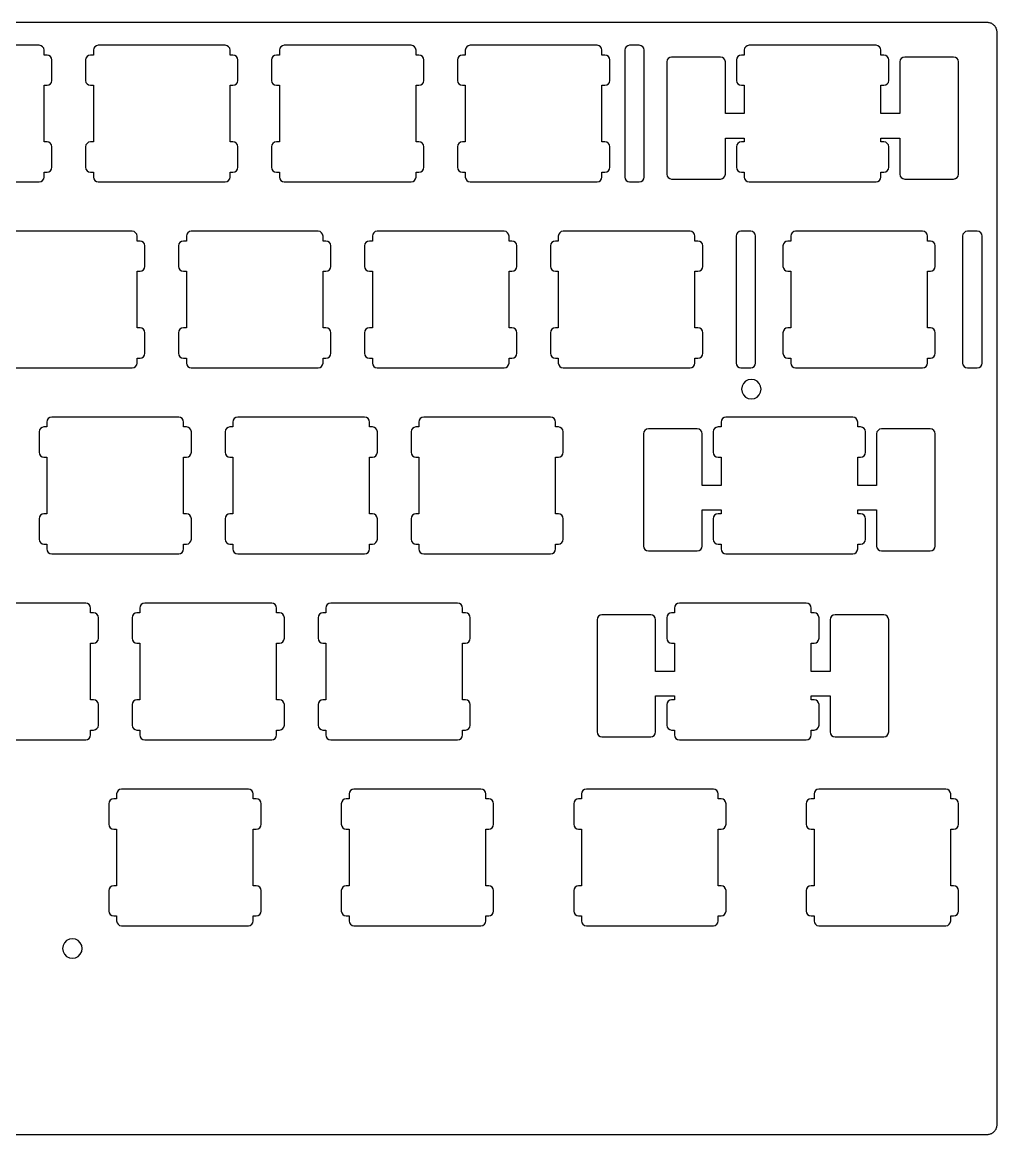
# Model space of a CAD drawing. Header units: millimetres. Extents: x 0 to 285, y 0 to 114.
# Drawn here: x 185.6 to 285.5, y 0.2 to 114.2 of the extents above; entities that cross this region are included whole.
import ezdxf

# ---------------------------------------------------------------- set-up
doc = ezdxf.new("R2010")
doc.units = ezdxf.units.MM
doc.header["$MEASUREMENT"] = 0
doc.layers.add('d23189249664b5d08b63f02b79c425b6c7f033af_switch v1_0', color=7, linetype='Continuous')
doc.layers.add('d23189249664b5d08b63f02b79c425b6c7f033af_switch v1_kbplate', color=7, linetype='Continuous')

msp = doc.modelspace()

# ---------------------------------------------------------------- linework, layer by layer
at = {"layer": 'd23189249664b5d08b63f02b79c425b6c7f033af_switch v1_0'}
for p, q in [((1.09554, 114.205), (284.471, 114.205)), ((284.471, 114.205), (284.55, 114.202)), ((284.55, 114.202), (284.627, 114.192)), ((284.627, 114.192), (284.704, 114.177)), ((284.704, 114.177), (284.78, 114.157)), ((284.78, 114.157), (284.853, 114.129)), ((284.853, 114.129), (284.924, 114.096)), ((284.924, 114.096), (284.993, 114.058)), ((284.993, 114.058), (285.058, 114.015)), ((285.058, 114.015), (285.119, 113.965)), ((285.119, 113.965), (285.178, 113.913)), ((285.178, 113.913), (285.232, 113.855)), ((285.232, 113.855), (285.28, 113.793)), ((285.28, 113.793), (285.324, 113.728)), ((285.324, 113.728), (285.363, 113.658)), ((285.363, 113.658), (285.393, 113.587)), ((285.393, 113.587), (285.422, 113.514)), ((285.422, 113.514), (285.444, 113.439)), ((285.444, 113.439), (285.458, 113.362)), ((285.458, 113.362), (285.467, 113.283)), ((285.467, 113.283), (285.47, 113.205)), ((285.47, 113.205), (285.47, 1.22783)), ((260.022, 77.567), (259.745, 77.4266)), ((260.333, 77.6153), (260.022, 77.567)), ((260.642, 77.567), (260.333, 77.6153)), ((260.92, 77.4266), (260.642, 77.567)), ((259.381, 76.9264), (259.333, 76.6163)), ((259.333, 76.6163), (259.381, 76.3076)), ((259.523, 77.2047), (259.381, 76.9264)), ((259.745, 77.4266), (259.523, 77.2047)), ((261.142, 77.2047), (260.92, 77.4266)), ((261.284, 76.9264), (261.142, 77.2047)), ((261.334, 76.6163), (261.284, 76.9264)), ((261.284, 76.3076), (261.334, 76.6163)), ((259.381, 76.3076), (259.523, 76.0293)), ((259.523, 76.0293), (259.745, 75.8074)), ((259.745, 75.8074), (260.022, 75.6638)), ((260.022, 75.6638), (260.333, 75.6158)), ((260.333, 75.6158), (260.642, 75.6638)), ((260.642, 75.6638), (260.92, 75.8074)), ((260.92, 75.8074), (261.142, 76.0293)), ((261.142, 76.0293), (261.284, 76.3076)), ((189.83, 19.626), (189.782, 19.316)), ((189.972, 19.9044), (189.83, 19.626)), ((190.194, 20.1249), (189.972, 19.9044)), ((190.472, 20.2682), (190.194, 20.1249)), ((190.783, 20.315), (190.472, 20.2682)), ((191.093, 20.2682), (190.783, 20.315)), ((191.371, 20.1249), (191.093, 20.2682)), ((191.593, 19.9044), (191.371, 20.1249)), ((191.735, 19.626), (191.593, 19.9044)), ((191.783, 19.316), (191.735, 19.626)), ((189.782, 19.316), (189.83, 19.0059)), ((189.83, 19.0059), (189.972, 18.7289)), ((189.972, 18.7289), (190.194, 18.507)), ((190.194, 18.507), (190.472, 18.3651)), ((190.472, 18.3651), (190.783, 18.3155)), ((190.783, 18.3155), (191.093, 18.3651)), ((191.093, 18.3651), (191.371, 18.507)), ((191.371, 18.507), (191.593, 18.7289)), ((191.593, 18.7289), (191.735, 19.0059)), ((191.735, 19.0059), (191.783, 19.316)), ((285.467, 1.14928), (285.458, 1.07211)), ((285.47, 1.22783), (285.467, 1.14928)), ((284.471, 0.22875), (1.09554, 0.22875)), ((284.55, 0.23289), (284.471, 0.22875)), ((284.627, 0.24116), (284.55, 0.23289)), ((284.704, 0.25632), (284.627, 0.24116)), ((284.78, 0.27699), (284.704, 0.25632)), ((284.853, 0.30593), (284.78, 0.27699)), ((284.924, 0.33624), (284.853, 0.30593)), ((284.993, 0.37483), (284.924, 0.33624)), ((285.058, 0.41892), (284.993, 0.37483)), ((285.119, 0.46716), (285.058, 0.41892)), ((285.178, 0.5209), (285.119, 0.46716)), ((285.232, 0.58015), (285.178, 0.5209)), ((285.28, 0.64079), (285.232, 0.58015)), ((285.324, 0.70556), (285.28, 0.64079)), ((285.363, 0.77446), (285.324, 0.70556)), ((285.393, 0.84612), (285.363, 0.77446)), ((285.422, 0.91915), (285.393, 0.84612)), ((285.444, 0.99494), (285.422, 0.91915)), ((285.458, 1.07211), (285.444, 0.99494))]:
    msp.add_line(p, q, dxfattribs=at)
at = {"layer": 'd23189249664b5d08b63f02b79c425b6c7f033af_switch v1_kbplate'}
for p, q in [((187.3822, 111.843), (174.3822, 111.843)), ((206.4322, 111.843), (193.4322, 111.843)), ((225.4822, 111.843), (212.4822, 111.843)), ((244.5322, 111.843), (231.5322, 111.843)), ((248.8572, 111.843), (247.8572, 111.843)), ((273.1072, 111.843), (260.1072, 111.843)), ((187.8822, 110.843), (187.8822, 111.343)), ((188.1822, 110.843), (187.8822, 110.843)), ((192.9322, 110.843), (192.6322, 110.843)), ((192.9322, 111.343), (192.9322, 110.843)), ((206.9322, 110.843), (206.9322, 111.343)), ((207.2322, 110.843), (206.9322, 110.843)), ((211.9822, 110.843), (211.6822, 110.843)), ((211.9822, 111.343), (211.9822, 110.843)), ((225.9822, 110.843), (225.9822, 111.343)), ((226.2822, 110.843), (225.9822, 110.843)), ((231.0322, 110.843), (230.7322, 110.843)), ((231.0322, 111.343), (231.0322, 110.843)), ((245.0322, 110.843), (245.0322, 111.343)), ((245.3322, 110.843), (245.0322, 110.843)), ((247.3572, 111.343), (247.3572, 98.343)), ((249.3572, 98.343), (249.3572, 111.343)), ((257.1692, 110.643), (252.1692, 110.643)), ((259.6072, 110.843), (259.3072, 110.843)), ((259.6072, 111.343), (259.6072, 110.843)), ((273.6072, 110.843), (273.6072, 111.343)), ((273.9072, 110.843), (273.6072, 110.843)), ((281.0452, 110.643), (276.0452, 110.643)), ((188.6822, 108.243), (188.6822, 110.343)), ((192.1322, 110.343), (192.1322, 108.243)), ((207.7322, 108.243), (207.7322, 110.343)), ((211.1822, 110.343), (211.1822, 108.243)), ((226.7822, 108.243), (226.7822, 110.343)), ((230.2322, 110.343), (230.2322, 108.243)), ((245.8322, 108.243), (245.8322, 110.343)), ((251.6692, 110.143), (251.6692, 98.643)), ((257.6692, 104.843), (257.6692, 110.143)), ((258.8072, 110.343), (258.8072, 108.243)), ((274.4072, 108.243), (274.4072, 110.343)), ((275.5452, 110.143), (275.5452, 104.843)), ((281.5452, 98.643), (281.5452, 110.143)), ((187.8822, 107.743), (188.1822, 107.743)), ((187.8822, 101.943), (187.8822, 107.743)), ((192.6322, 107.743), (192.9322, 107.743)), ((192.9322, 107.743), (192.9322, 101.943)), ((206.9322, 107.743), (207.2322, 107.743)), ((206.9322, 101.943), (206.9322, 107.743)), ((211.6822, 107.743), (211.9822, 107.743)), ((211.9822, 107.743), (211.9822, 101.943)), ((225.9822, 101.943), (225.9822, 107.743)), ((225.9822, 107.743), (226.2822, 107.743)), ((230.7322, 107.743), (231.0322, 107.743)), ((231.0322, 107.743), (231.0322, 101.943)), ((245.0322, 107.743), (245.3322, 107.743)), ((245.0322, 101.943), (245.0322, 107.743)), ((259.3072, 107.743), (259.6072, 107.743)), ((259.6072, 107.743), (259.6072, 104.843)), ((273.6072, 107.743), (273.9072, 107.743)), ((273.6072, 104.843), (273.6072, 107.743)), ((259.6072, 104.843), (257.6692, 104.843)), ((275.5452, 104.843), (273.6072, 104.843)), ((188.1822, 101.943), (187.8822, 101.943)), ((188.6822, 99.343), (188.6822, 101.443)), ((192.1322, 101.443), (192.1322, 99.343)), ((192.9322, 101.943), (192.6322, 101.943)), ((207.2322, 101.943), (206.9322, 101.943)), ((207.7322, 99.343), (207.7322, 101.443)), ((211.1822, 101.443), (211.1822, 99.343)), ((211.9822, 101.943), (211.6822, 101.943)), ((226.2822, 101.943), (225.9822, 101.943)), ((226.7822, 99.343), (226.7822, 101.443)), ((230.2322, 101.443), (230.2322, 99.343)), ((231.0322, 101.943), (230.7322, 101.943)), ((245.3322, 101.943), (245.0322, 101.943)), ((245.8322, 99.343), (245.8322, 101.443)), ((257.6692, 98.643), (257.6692, 102.343)), ((257.6692, 102.343), (259.6072, 102.343)), ((258.8072, 101.443), (258.8072, 99.343)), ((259.6072, 101.943), (259.3072, 101.943)), ((259.6072, 102.343), (259.6072, 101.943)), ((273.6072, 101.943), (273.6072, 102.343)), ((273.6072, 102.343), (275.5452, 102.343)), ((273.9072, 101.943), (273.6072, 101.943)), ((274.4072, 99.343), (274.4072, 101.443)), ((275.5452, 102.343), (275.5452, 98.643)), ((187.8822, 98.343), (187.8822, 98.843)), ((187.8822, 98.843), (188.1822, 98.843)), ((192.6322, 98.843), (192.9322, 98.843)), ((192.9322, 98.843), (192.9322, 98.343)), ((206.9322, 98.343), (206.9322, 98.843)), ((206.9322, 98.843), (207.2322, 98.843)), ((211.6822, 98.843), (211.9822, 98.843)), ((211.9822, 98.843), (211.9822, 98.343)), ((225.9822, 98.343), (225.9822, 98.843)), ((225.9822, 98.843), (226.2822, 98.843)), ((230.7322, 98.843), (231.0322, 98.843)), ((231.0322, 98.843), (231.0322, 98.343)), ((245.0322, 98.343), (245.0322, 98.843)), ((245.0322, 98.843), (245.3322, 98.843)), ((252.1692, 98.143), (257.1692, 98.143)), ((259.3072, 98.843), (259.6072, 98.843)), ((259.6072, 98.843), (259.6072, 98.343)), ((273.6072, 98.343), (273.6072, 98.843)), ((273.6072, 98.843), (273.9072, 98.843)), ((276.0452, 98.143), (281.0452, 98.143)), ((174.3822, 97.843), (187.3822, 97.843)), ((193.4322, 97.843), (206.4322, 97.843)), ((212.4822, 97.843), (225.4822, 97.843)), ((231.5322, 97.843), (244.5322, 97.843)), ((247.8572, 97.843), (248.8572, 97.843)), ((260.1072, 97.843), (273.1072, 97.843)), ((196.9072, 92.793), (183.9072, 92.793)), ((215.9572, 92.793), (202.9572, 92.793)), ((235.0072, 92.793), (222.0072, 92.793)), ((254.0572, 92.793), (241.0572, 92.793)), ((260.2697, 92.793), (259.2697, 92.793)), ((277.8697, 92.793), (264.8697, 92.793)), ((283.4697, 92.793), (282.4697, 92.793)), ((197.4072, 91.793), (197.4072, 92.293)), ((197.7072, 91.793), (197.4072, 91.793)), ((198.2072, 89.193), (198.2072, 91.293)), ((201.6572, 91.293), (201.6572, 89.193)), ((202.4572, 91.793), (202.1572, 91.793)), ((202.4572, 92.293), (202.4572, 91.793)), ((216.4572, 91.793), (216.4572, 92.293)), ((216.7572, 91.793), (216.4572, 91.793)), ((217.2572, 89.193), (217.2572, 91.293)), ((220.7072, 91.293), (220.7072, 89.193)), ((221.5072, 91.793), (221.2072, 91.793)), ((221.5072, 92.293), (221.5072, 91.793)), ((235.5072, 91.793), (235.5072, 92.293)), ((235.8072, 91.793), (235.5072, 91.793)), ((236.3072, 89.193), (236.3072, 91.293)), ((239.7572, 91.293), (239.7572, 89.193)), ((240.5572, 91.793), (240.2572, 91.793)), ((240.5572, 92.293), (240.5572, 91.793)), ((254.5572, 91.793), (254.5572, 92.293)), ((254.8572, 91.793), (254.5572, 91.793)), ((255.3572, 89.193), (255.3572, 91.293)), ((258.7697, 92.293), (258.7697, 79.293)), ((260.7697, 79.293), (260.7697, 92.293)), ((263.5697, 91.293), (263.5697, 89.193)), ((264.3697, 91.793), (264.0697, 91.793)), ((264.3697, 92.293), (264.3697, 91.793)), ((278.3697, 91.793), (278.3697, 92.293)), ((278.6697, 91.793), (278.3697, 91.793)), ((279.1697, 89.193), (279.1697, 91.293)), ((281.9697, 92.293), (281.9697, 79.293)), ((283.9697, 79.293), (283.9697, 92.293)), ((197.4072, 82.893), (197.4072, 88.693)), ((197.4072, 88.693), (197.7072, 88.693)), ((202.1572, 88.693), (202.4572, 88.693)), ((202.4572, 88.693), (202.4572, 82.893)), ((216.4572, 82.893), (216.4572, 88.693)), ((216.4572, 88.693), (216.7572, 88.693)), ((221.2072, 88.693), (221.5072, 88.693)), ((221.5072, 88.693), (221.5072, 82.893)), ((235.5072, 88.693), (235.8072, 88.693)), ((235.5072, 82.893), (235.5072, 88.693)), ((240.2572, 88.693), (240.5572, 88.693)), ((240.5572, 88.693), (240.5572, 82.893)), ((254.5572, 82.893), (254.5572, 88.693)), ((254.5572, 88.693), (254.8572, 88.693)), ((264.0697, 88.693), (264.3697, 88.693)), ((264.3697, 88.693), (264.3697, 82.893)), ((278.3697, 88.693), (278.6697, 88.693)), ((278.3697, 82.893), (278.3697, 88.693)), ((197.7072, 82.893), (197.4072, 82.893)), ((198.2072, 80.293), (198.2072, 82.393)), ((201.6572, 82.393), (201.6572, 80.293)), ((202.4572, 82.893), (202.1572, 82.893)), ((216.7572, 82.893), (216.4572, 82.893)), ((217.2572, 80.293), (217.2572, 82.393)), ((220.7072, 82.393), (220.7072, 80.293)), ((221.5072, 82.893), (221.2072, 82.893)), ((235.8072, 82.893), (235.5072, 82.893)), ((236.3072, 80.293), (236.3072, 82.393)), ((239.7572, 82.393), (239.7572, 80.293)), ((240.5572, 82.893), (240.2572, 82.893)), ((254.8572, 82.893), (254.5572, 82.893)), ((255.3572, 80.293), (255.3572, 82.393)), ((263.5697, 82.393), (263.5697, 80.293)), ((264.3697, 82.893), (264.0697, 82.893)), ((278.6697, 82.893), (278.3697, 82.893)), ((279.1697, 80.293), (279.1697, 82.393)), ((197.4072, 79.293), (197.4072, 79.793)), ((197.4072, 79.793), (197.7072, 79.793)), ((202.1572, 79.793), (202.4572, 79.793)), ((202.4572, 79.793), (202.4572, 79.293)), ((216.4572, 79.293), (216.4572, 79.793)), ((216.4572, 79.793), (216.7572, 79.793)), ((221.2072, 79.793), (221.5072, 79.793)), ((221.5072, 79.793), (221.5072, 79.293)), ((235.5072, 79.293), (235.5072, 79.793)), ((235.5072, 79.793), (235.8072, 79.793)), ((240.2572, 79.793), (240.5572, 79.793)), ((240.5572, 79.793), (240.5572, 79.293)), ((254.5572, 79.793), (254.8572, 79.793)), ((254.5572, 79.293), (254.5572, 79.793)), ((264.0697, 79.793), (264.3697, 79.793)), ((264.3697, 79.793), (264.3697, 79.293)), ((278.3697, 79.793), (278.6697, 79.793)), ((278.3697, 79.293), (278.3697, 79.793)), ((183.9072, 78.793), (196.9072, 78.793)), ((202.9572, 78.793), (215.9572, 78.793)), ((222.0072, 78.793), (235.0072, 78.793)), ((241.0572, 78.793), (254.0572, 78.793)), ((259.2697, 78.793), (260.2697, 78.793)), ((264.8697, 78.793), (277.8697, 78.793)), ((282.4697, 78.793), (283.4697, 78.793)), ((188.1697, 73.243), (188.1697, 72.743)), ((201.6697, 73.743), (188.6697, 73.743)), ((202.1697, 72.743), (202.1697, 73.243)), ((207.2197, 73.243), (207.2197, 72.743)), ((220.7197, 73.743), (207.7197, 73.743)), ((221.2197, 72.743), (221.2197, 73.243)), ((226.2697, 73.243), (226.2697, 72.743)), ((239.7697, 73.743), (226.7697, 73.743)), ((240.2697, 72.743), (240.2697, 73.243)), ((257.22595, 73.243), (257.22595, 72.743)), ((270.72595, 73.743), (257.72595, 73.743)), ((271.22595, 72.743), (271.22595, 73.243)), ((187.3697, 72.243), (187.3697, 70.143)), ((188.1697, 72.743), (187.8697, 72.743)), ((202.4697, 72.743), (202.1697, 72.743)), ((202.9697, 70.143), (202.9697, 72.243)), ((206.4197, 72.243), (206.4197, 70.143)), ((207.2197, 72.743), (206.9197, 72.743)), ((221.5197, 72.743), (221.2197, 72.743)), ((222.0197, 70.143), (222.0197, 72.243)), ((225.4697, 72.243), (225.4697, 70.143)), ((226.2697, 72.743), (225.9697, 72.743)), ((240.5697, 72.743), (240.2697, 72.743)), ((241.0697, 70.143), (241.0697, 72.243)), ((249.28795, 72.043), (249.28795, 60.543)), ((254.78795, 72.543), (249.78795, 72.543)), ((255.28795, 66.743), (255.28795, 72.043)), ((256.42595, 72.243), (256.42595, 70.143)), ((257.22595, 72.743), (256.92595, 72.743)), ((271.52595, 72.743), (271.22595, 72.743)), ((272.02595, 70.143), (272.02595, 72.243)), ((273.16395, 72.043), (273.16395, 66.743)), ((278.66395, 72.543), (273.66395, 72.543)), ((279.16395, 60.543), (279.16395, 72.043)), ((187.8697, 69.643), (188.1697, 69.643)), ((188.1697, 69.643), (188.1697, 63.843)), ((202.1697, 69.643), (202.4697, 69.643)), ((202.1697, 63.843), (202.1697, 69.643)), ((206.9197, 69.643), (207.2197, 69.643)), ((207.2197, 69.643), (207.2197, 63.843)), ((221.2197, 69.643), (221.5197, 69.643)), ((221.2197, 63.843), (221.2197, 69.643)), ((225.9697, 69.643), (226.2697, 69.643)), ((226.2697, 69.643), (226.2697, 63.843)), ((240.2697, 63.843), (240.2697, 69.643)), ((240.2697, 69.643), (240.5697, 69.643)), ((256.92595, 69.643), (257.22595, 69.643)), ((257.22595, 69.643), (257.22595, 66.743)), ((271.22595, 66.743), (271.22595, 69.643)), ((271.22595, 69.643), (271.52595, 69.643)), ((257.22595, 66.743), (255.28795, 66.743)), ((273.16395, 66.743), (271.22595, 66.743)), ((188.1697, 63.843), (187.8697, 63.843)), ((202.4697, 63.843), (202.1697, 63.843)), ((207.2197, 63.843), (206.9197, 63.843)), ((221.5197, 63.843), (221.2197, 63.843)), ((226.2697, 63.843), (225.9697, 63.843)), ((240.5697, 63.843), (240.2697, 63.843)), ((255.28795, 60.543), (255.28795, 64.243)), ((255.28795, 64.243), (257.22595, 64.243)), ((257.22595, 63.843), (256.92595, 63.843)), ((257.22595, 64.243), (257.22595, 63.843)), ((271.22595, 63.843), (271.22595, 64.243)), ((271.22595, 64.243), (273.16395, 64.243)), ((271.52595, 63.843), (271.22595, 63.843)), ((273.16395, 64.243), (273.16395, 60.543)), ((187.3697, 63.343), (187.3697, 61.243)), ((202.9697, 61.243), (202.9697, 63.343)), ((206.4197, 63.343), (206.4197, 61.243)), ((222.0197, 61.243), (222.0197, 63.343)), ((225.4697, 63.343), (225.4697, 61.243)), ((241.0697, 61.243), (241.0697, 63.343)), ((256.42595, 63.343), (256.42595, 61.243)), ((272.02595, 61.243), (272.02595, 63.343)), ((187.8697, 60.743), (188.1697, 60.743)), ((188.1697, 60.743), (188.1697, 60.243)), ((202.1697, 60.243), (202.1697, 60.743)), ((202.1697, 60.743), (202.4697, 60.743)), ((206.9197, 60.743), (207.2197, 60.743)), ((207.2197, 60.743), (207.2197, 60.243)), ((221.2197, 60.243), (221.2197, 60.743)), ((221.2197, 60.743), (221.5197, 60.743)), ((225.9697, 60.743), (226.2697, 60.743)), ((226.2697, 60.743), (226.2697, 60.243)), ((240.2697, 60.743), (240.5697, 60.743)), ((240.2697, 60.243), (240.2697, 60.743)), ((256.92595, 60.743), (257.22595, 60.743)), ((257.22595, 60.743), (257.22595, 60.243)), ((271.22595, 60.243), (271.22595, 60.743)), ((271.22595, 60.743), (271.52595, 60.743)), ((188.6697, 59.743), (201.6697, 59.743)), ((207.7197, 59.743), (220.7197, 59.743)), ((226.7697, 59.743), (239.7697, 59.743)), ((249.78795, 60.043), (254.78795, 60.043)), ((257.72595, 59.743), (270.72595, 59.743)), ((273.66395, 60.043), (278.66395, 60.043)), ((192.1447, 54.693), (179.1447, 54.693)), ((192.6447, 53.693), (192.6447, 54.193)), ((192.9447, 53.693), (192.6447, 53.693)), ((197.6947, 53.693), (197.3947, 53.693)), ((197.6947, 54.193), (197.6947, 53.693)), ((211.1947, 54.693), (198.1947, 54.693)), ((211.6947, 53.693), (211.6947, 54.193)), ((211.9947, 53.693), (211.6947, 53.693)), ((216.7447, 53.693), (216.4447, 53.693)), ((216.7447, 54.193), (216.7447, 53.693)), ((230.2447, 54.693), (217.2447, 54.693)), ((230.7447, 53.693), (230.7447, 54.193)), ((231.0447, 53.693), (230.7447, 53.693)), ((252.46345, 53.693), (252.16345, 53.693)), ((252.46345, 54.193), (252.46345, 53.693)), ((265.96345, 54.693), (252.96345, 54.693)), ((266.46345, 53.693), (266.46345, 54.193)), ((266.76345, 53.693), (266.46345, 53.693)), ((193.4447, 51.093), (193.4447, 53.193)), ((196.8947, 53.193), (196.8947, 51.093)), ((212.4947, 51.093), (212.4947, 53.193)), ((215.9447, 53.193), (215.9447, 51.093)), ((231.5447, 51.093), (231.5447, 53.193)), ((244.52545, 52.993), (244.52545, 41.493)), ((250.02545, 53.493), (245.02545, 53.493)), ((250.52545, 47.693), (250.52545, 52.993)), ((251.66345, 53.193), (251.66345, 51.093)), ((267.26345, 51.093), (267.26345, 53.193)), ((268.40145, 52.993), (268.40145, 47.693)), ((273.90145, 53.493), (268.90145, 53.493)), ((274.40145, 41.493), (274.40145, 52.993)), ((192.6447, 44.793), (192.6447, 50.593)), ((192.6447, 50.593), (192.9447, 50.593)), ((197.3947, 50.593), (197.6947, 50.593)), ((197.6947, 50.593), (197.6947, 44.793)), ((211.6947, 44.793), (211.6947, 50.593)), ((211.6947, 50.593), (211.9947, 50.593)), ((216.4447, 50.593), (216.7447, 50.593)), ((216.7447, 50.593), (216.7447, 44.793)), ((230.7447, 44.793), (230.7447, 50.593)), ((230.7447, 50.593), (231.0447, 50.593)), ((252.16345, 50.593), (252.46345, 50.593)), ((252.46345, 50.593), (252.46345, 47.693)), ((266.46345, 47.693), (266.46345, 50.593)), ((266.46345, 50.593), (266.76345, 50.593)), ((252.46345, 47.693), (250.52545, 47.693)), ((268.40145, 47.693), (266.46345, 47.693)), ((192.9447, 44.793), (192.6447, 44.793)), ((197.6947, 44.793), (197.3947, 44.793)), ((211.9947, 44.793), (211.6947, 44.793)), ((216.7447, 44.793), (216.4447, 44.793)), ((231.0447, 44.793), (230.7447, 44.793)), ((250.52545, 41.493), (250.52545, 45.193)), ((250.52545, 45.193), (252.46345, 45.193)), ((252.46345, 44.793), (252.16345, 44.793)), ((252.46345, 45.193), (252.46345, 44.793)), ((266.46345, 44.793), (266.46345, 45.193)), ((266.46345, 45.193), (268.40145, 45.193)), ((266.76345, 44.793), (266.46345, 44.793)), ((268.40145, 45.193), (268.40145, 41.493)), ((193.4447, 42.193), (193.4447, 44.293)), ((196.8947, 44.293), (196.8947, 42.193)), ((212.4947, 42.193), (212.4947, 44.293)), ((215.9447, 44.293), (215.9447, 42.193)), ((231.5447, 42.193), (231.5447, 44.293)), ((251.66345, 44.293), (251.66345, 42.193)), ((267.26345, 42.193), (267.26345, 44.293)), ((192.6447, 41.193), (192.6447, 41.693)), ((192.6447, 41.693), (192.9447, 41.693)), ((197.3947, 41.693), (197.6947, 41.693)), ((197.6947, 41.693), (197.6947, 41.193)), ((211.6947, 41.193), (211.6947, 41.693)), ((211.6947, 41.693), (211.9947, 41.693)), ((216.4447, 41.693), (216.7447, 41.693)), ((216.7447, 41.693), (216.7447, 41.193)), ((230.7447, 41.693), (231.0447, 41.693)), ((230.7447, 41.193), (230.7447, 41.693)), ((252.16345, 41.693), (252.46345, 41.693)), ((252.46345, 41.693), (252.46345, 41.193)), ((266.46345, 41.193), (266.46345, 41.693)), ((266.46345, 41.693), (266.76345, 41.693)), ((179.1447, 40.693), (192.1447, 40.693)), ((198.1947, 40.693), (211.1947, 40.693)), ((217.2447, 40.693), (230.2447, 40.693)), ((245.02545, 40.993), (250.02545, 40.993)), ((252.96345, 40.693), (265.96345, 40.693)), ((268.90145, 40.993), (273.90145, 40.993)), ((208.81345, 35.643), (195.81345, 35.643)), ((232.62595, 35.643), (219.62595, 35.643)), ((256.43845, 35.643), (243.43845, 35.643)), ((280.25095, 35.643), (267.25095, 35.643)), ((195.31345, 34.643), (195.01345, 34.643)), ((195.31345, 35.143), (195.31345, 34.643)), ((209.31345, 34.643), (209.31345, 35.143)), ((209.61345, 34.643), (209.31345, 34.643)), ((219.12595, 34.643), (218.82595, 34.643)), ((219.12595, 35.143), (219.12595, 34.643)), ((233.12595, 34.643), (233.12595, 35.143)), ((233.42595, 34.643), (233.12595, 34.643)), ((242.93845, 34.643), (242.63845, 34.643)), ((242.93845, 35.143), (242.93845, 34.643)), ((256.93845, 34.643), (256.93845, 35.143)), ((257.23845, 34.643), (256.93845, 34.643)), ((266.75095, 34.643), (266.45095, 34.643)), ((266.75095, 35.143), (266.75095, 34.643)), ((280.75095, 34.643), (280.75095, 35.143)), ((281.05095, 34.643), (280.75095, 34.643)), ((194.51345, 34.143), (194.51345, 32.043)), ((210.11345, 32.043), (210.11345, 34.143)), ((218.32595, 34.143), (218.32595, 32.043)), ((233.92595, 32.043), (233.92595, 34.143)), ((242.13845, 34.143), (242.13845, 32.043)), ((257.73845, 32.043), (257.73845, 34.143)), ((265.95095, 34.143), (265.95095, 32.043)), ((281.55095, 32.043), (281.55095, 34.143)), ((195.01345, 31.543), (195.31345, 31.543)), ((195.31345, 31.543), (195.31345, 25.743)), ((209.31345, 25.743), (209.31345, 31.543)), ((209.31345, 31.543), (209.61345, 31.543)), ((218.82595, 31.543), (219.12595, 31.543)), ((219.12595, 31.543), (219.12595, 25.743)), ((233.12595, 25.743), (233.12595, 31.543)), ((233.12595, 31.543), (233.42595, 31.543)), ((242.63845, 31.543), (242.93845, 31.543)), ((242.93845, 31.543), (242.93845, 25.743)), ((256.93845, 25.743), (256.93845, 31.543)), ((256.93845, 31.543), (257.23845, 31.543)), ((266.45095, 31.543), (266.75095, 31.543)), ((266.75095, 31.543), (266.75095, 25.743)), ((280.75095, 25.743), (280.75095, 31.543)), ((280.75095, 31.543), (281.05095, 31.543)), ((194.51345, 25.243), (194.51345, 23.143)), ((195.31345, 25.743), (195.01345, 25.743)), ((209.61345, 25.743), (209.31345, 25.743)), ((210.11345, 23.143), (210.11345, 25.243)), ((218.32595, 25.243), (218.32595, 23.143)), ((219.12595, 25.743), (218.82595, 25.743)), ((233.42595, 25.743), (233.12595, 25.743)), ((233.92595, 23.143), (233.92595, 25.243)), ((242.13845, 25.243), (242.13845, 23.143)), ((242.93845, 25.743), (242.63845, 25.743)), ((257.23845, 25.743), (256.93845, 25.743)), ((257.73845, 23.143), (257.73845, 25.243)), ((265.95095, 25.243), (265.95095, 23.143)), ((266.75095, 25.743), (266.45095, 25.743)), ((281.05095, 25.743), (280.75095, 25.743)), ((281.55095, 23.143), (281.55095, 25.243)), ((195.01345, 22.643), (195.31345, 22.643)), ((195.31345, 22.643), (195.31345, 22.143)), ((209.31345, 22.143), (209.31345, 22.643)), ((209.31345, 22.643), (209.61345, 22.643)), ((218.82595, 22.643), (219.12595, 22.643)), ((219.12595, 22.643), (219.12595, 22.143)), ((233.12595, 22.643), (233.42595, 22.643)), ((233.12595, 22.143), (233.12595, 22.643)), ((242.63845, 22.643), (242.93845, 22.643)), ((242.93845, 22.643), (242.93845, 22.143)), ((256.93845, 22.143), (256.93845, 22.643)), ((256.93845, 22.643), (257.23845, 22.643)), ((266.45095, 22.643), (266.75095, 22.643)), ((266.75095, 22.643), (266.75095, 22.143)), ((280.75095, 22.143), (280.75095, 22.643)), ((280.75095, 22.643), (281.05095, 22.643)), ((195.81345, 21.643), (208.81345, 21.643)), ((219.62595, 21.643), (232.62595, 21.643)), ((243.43845, 21.643), (256.43845, 21.643)), ((267.25095, 21.643), (280.25095, 21.643))]:
    msp.add_line(p, q, dxfattribs=at)
for centre, start, end in [((187.3822, 111.343), 0, 90), ((193.4322, 111.343), 90, 180), ((206.4322, 111.343), 0, 90), ((212.4822, 111.343), 90, 180), ((225.4822, 111.343), 0, 90), ((231.5322, 111.343), 90, 180), ((244.5322, 111.343), 0, 90), ((247.8572, 111.343), 90, 180), ((248.8572, 111.343), 0, 90), ((260.1072, 111.343), 90, 180), ((273.1072, 111.343), 0, 90), ((188.1822, 110.343), 0, 90), ((192.6322, 110.343), 90, 180), ((207.2322, 110.343), 0, 90), ((211.6822, 110.343), 90, 180), ((226.2822, 110.343), 0, 90), ((230.7322, 110.343), 90, 180), ((245.3322, 110.343), 0, 90), ((252.1692, 110.143), 90, 180), ((257.1692, 110.143), 0, 90), ((259.3072, 110.343), 90, 180), ((273.9072, 110.343), 0, 90), ((276.0452, 110.143), 90, 180), ((281.0452, 110.143), 0, 90), ((188.1822, 108.243), 270, 0), ((192.6322, 108.243), 180, 270), ((207.2322, 108.243), 270, 0), ((211.6822, 108.243), 180, 270), ((226.2822, 108.243), 270, 0), ((230.7322, 108.243), 180, 270), ((245.3322, 108.243), 270, 0), ((259.3072, 108.243), 180, 270), ((273.9072, 108.243), 270, 0), ((188.1822, 101.443), 0, 90), ((192.6322, 101.443), 90, 180), ((207.2322, 101.443), 0, 90), ((211.6822, 101.443), 90, 180), ((226.2822, 101.443), 0, 90), ((230.7322, 101.443), 90, 180), ((245.3322, 101.443), 0, 90), ((259.3072, 101.443), 90, 180), ((273.9072, 101.443), 0, 90), ((188.1822, 99.343), 270, 0), ((192.6322, 99.343), 180, 270), ((207.2322, 99.343), 270, 0), ((211.6822, 99.343), 180, 270), ((226.2822, 99.343), 270, 0), ((230.7322, 99.343), 180, 270), ((245.3322, 99.343), 270, 0), ((259.3072, 99.343), 180, 270), ((273.9072, 99.343), 270, 0), ((187.3822, 98.343), 270, 0), ((193.4322, 98.343), 180, 270), ((206.4322, 98.343), 270, 0), ((212.4822, 98.343), 180, 270), ((225.4822, 98.343), 270, 0), ((231.5322, 98.343), 180, 270), ((244.5322, 98.343), 270, 0), ((247.8572, 98.343), 180, 270), ((248.8572, 98.343), 270, 0), ((252.1692, 98.643), 180, 270), ((257.1692, 98.643), 270, 0), ((260.1072, 98.343), 180, 270), ((273.1072, 98.343), 270, 0), ((276.0452, 98.643), 180, 270), ((281.0452, 98.643), 270, 0), ((196.9072, 92.293), 0, 90), ((202.9572, 92.293), 90, 180), ((215.9572, 92.293), 0, 90), ((222.0072, 92.293), 90, 180), ((235.0072, 92.293), 0, 90), ((241.0572, 92.293), 90, 180), ((254.0572, 92.293), 0, 90), ((259.2697, 92.293), 90, 180), ((260.2697, 92.293), 0, 90), ((264.8697, 92.293), 90, 180), ((277.8697, 92.293), 0, 90), ((282.4697, 92.293), 90, 180), ((283.4697, 92.293), 0, 90), ((197.7072, 91.293), 0, 90), ((202.1572, 91.293), 90, 180), ((216.7572, 91.293), 0, 90), ((221.2072, 91.293), 90, 180), ((235.8072, 91.293), 0, 90), ((240.2572, 91.293), 90, 180), ((254.8572, 91.293), 0, 90), ((264.0697, 91.293), 90, 180), ((278.6697, 91.293), 0, 90), ((197.7072, 89.193), 270, 0), ((202.1572, 89.193), 180, 270), ((216.7572, 89.193), 270, 0), ((221.2072, 89.193), 180, 270), ((235.8072, 89.193), 270, 0), ((240.2572, 89.193), 180, 270), ((254.8572, 89.193), 270, 0), ((264.0697, 89.193), 180, 270), ((278.6697, 89.193), 270, 0), ((197.7072, 82.393), 0, 90), ((202.1572, 82.393), 90, 180), ((216.7572, 82.393), 0, 90), ((221.2072, 82.393), 90, 180), ((235.8072, 82.393), 0, 90), ((240.2572, 82.393), 90, 180), ((254.8572, 82.393), 0, 90), ((264.0697, 82.393), 90, 180), ((278.6697, 82.393), 0, 90), ((197.7072, 80.293), 270, 0), ((202.1572, 80.293), 180, 270), ((216.7572, 80.293), 270, 0), ((221.2072, 80.293), 180, 270), ((235.8072, 80.293), 270, 0), ((240.2572, 80.293), 180, 270), ((254.8572, 80.293), 270, 0), ((264.0697, 80.293), 180, 270), ((278.6697, 80.293), 270, 0), ((196.9072, 79.293), 270, 0), ((202.9572, 79.293), 180, 270), ((215.9572, 79.293), 270, 0), ((222.0072, 79.293), 180, 270), ((235.0072, 79.293), 270, 0), ((241.0572, 79.293), 180, 270), ((254.0572, 79.293), 270, 0), ((259.2697, 79.293), 180, 270), ((260.2697, 79.293), 270, 0), ((264.8697, 79.293), 180, 270), ((277.8697, 79.293), 270, 0), ((282.4697, 79.293), 180, 270), ((283.4697, 79.293), 270, 0), ((188.6697, 73.243), 90, 180), ((201.6697, 73.243), 0, 90), ((207.7197, 73.243), 90, 180), ((220.7197, 73.243), 0, 90), ((226.7697, 73.243), 90, 180), ((239.7697, 73.243), 0, 90), ((257.72595, 73.243), 90, 180), ((270.72595, 73.243), 0, 90), ((187.8697, 72.243), 90, 180), ((202.4697, 72.243), 0, 90), ((206.9197, 72.243), 90, 180), ((221.5197, 72.243), 0, 90), ((225.9697, 72.243), 90, 180), ((240.5697, 72.243), 0, 90), ((249.78795, 72.043), 90, 180), ((254.78795, 72.043), 0, 90), ((256.92595, 72.243), 90, 180), ((271.52595, 72.243), 0, 90), ((273.66395, 72.043), 90, 180), ((278.66395, 72.043), 0, 90), ((187.8697, 70.143), 180, 270), ((202.4697, 70.143), 270, 0), ((206.9197, 70.143), 180, 270), ((221.5197, 70.143), 270, 0), ((225.9697, 70.143), 180, 270), ((240.5697, 70.143), 270, 0), ((256.92595, 70.143), 180, 270), ((271.52595, 70.143), 270, 0), ((187.8697, 63.343), 90, 180), ((202.4697, 63.343), 0, 90), ((206.9197, 63.343), 90, 180), ((221.5197, 63.343), 0, 90), ((225.9697, 63.343), 90, 180), ((240.5697, 63.343), 0, 90), ((256.92595, 63.343), 90, 180), ((271.52595, 63.343), 0, 90), ((187.8697, 61.243), 180, 270), ((202.4697, 61.243), 270, 0), ((206.9197, 61.243), 180, 270), ((221.5197, 61.243), 270, 0), ((225.9697, 61.243), 180, 270), ((240.5697, 61.243), 270, 0), ((249.78795, 60.543), 180, 270), ((254.78795, 60.543), 270, 0), ((256.92595, 61.243), 180, 270), ((271.52595, 61.243), 270, 0), ((273.66395, 60.543), 180, 270), ((278.66395, 60.543), 270, 0), ((188.6697, 60.243), 180, 270), ((201.6697, 60.243), 270, 0), ((207.7197, 60.243), 180, 270), ((220.7197, 60.243), 270, 0), ((226.7697, 60.243), 180, 270), ((239.7697, 60.243), 270, 0), ((257.72595, 60.243), 180, 270), ((270.72595, 60.243), 270, 0), ((192.1447, 54.193), 0, 90), ((192.9447, 53.193), 0, 90), ((197.3947, 53.193), 90, 180), ((198.1947, 54.193), 90, 180), ((211.1947, 54.193), 0, 90), ((211.9947, 53.193), 0, 90), ((216.4447, 53.193), 90, 180), ((217.2447, 54.193), 90, 180), ((230.2447, 54.193), 0, 90), ((231.0447, 53.193), 0, 90), ((252.16345, 53.193), 90, 180), ((252.96345, 54.193), 90, 180), ((265.96345, 54.193), 0, 90), ((266.76345, 53.193), 0, 90), ((245.02545, 52.993), 90, 180), ((250.02545, 52.993), 0, 90), ((268.90145, 52.993), 90, 180), ((273.90145, 52.993), 0, 90), ((192.9447, 51.093), 270, 0), ((197.3947, 51.093), 180, 270), ((211.9947, 51.093), 270, 0), ((216.4447, 51.093), 180, 270), ((231.0447, 51.093), 270, 0), ((252.16345, 51.093), 180, 270), ((266.76345, 51.093), 270, 0), ((192.9447, 44.293), 0, 90), ((197.3947, 44.293), 90, 180), ((211.9947, 44.293), 0, 90), ((216.4447, 44.293), 90, 180), ((231.0447, 44.293), 0, 90), ((252.16345, 44.293), 90, 180), ((266.76345, 44.293), 0, 90), ((192.9447, 42.193), 270, 0), ((197.3947, 42.193), 180, 270), ((211.9947, 42.193), 270, 0), ((216.4447, 42.193), 180, 270), ((231.0447, 42.193), 270, 0), ((252.16345, 42.193), 180, 270), ((266.76345, 42.193), 270, 0), ((192.1447, 41.193), 270, 0), ((198.1947, 41.193), 180, 270), ((211.1947, 41.193), 270, 0), ((217.2447, 41.193), 180, 270), ((230.2447, 41.193), 270, 0), ((245.02545, 41.493), 180, 270), ((250.02545, 41.493), 270, 0), ((252.96345, 41.193), 180, 270), ((265.96345, 41.193), 270, 0), ((268.90145, 41.493), 180, 270), ((273.90145, 41.493), 270, 0), ((195.81345, 35.143), 90, 180), ((208.81345, 35.143), 0, 90), ((219.62595, 35.143), 90, 180), ((232.62595, 35.143), 0, 90), ((243.43845, 35.143), 90, 180), ((256.43845, 35.143), 0, 90), ((267.25095, 35.143), 90, 180), ((280.25095, 35.143), 0, 90), ((195.01345, 34.143), 90, 180), ((209.61345, 34.143), 0, 90), ((218.82595, 34.143), 90, 180), ((233.42595, 34.143), 0, 90), ((242.63845, 34.143), 90, 180), ((257.23845, 34.143), 0, 90), ((266.45095, 34.143), 90, 180), ((281.05095, 34.143), 0, 90), ((195.01345, 32.043), 180, 270), ((209.61345, 32.043), 270, 0), ((218.82595, 32.043), 180, 270), ((233.42595, 32.043), 270, 0), ((242.63845, 32.043), 180, 270), ((257.23845, 32.043), 270, 0), ((266.45095, 32.043), 180, 270), ((281.05095, 32.043), 270, 0), ((195.01345, 25.243), 90, 180), ((209.61345, 25.243), 0, 90), ((218.82595, 25.243), 90, 180), ((233.42595, 25.243), 0, 90), ((242.63845, 25.243), 90, 180), ((257.23845, 25.243), 0, 90), ((266.45095, 25.243), 90, 180), ((281.05095, 25.243), 0, 90), ((195.01345, 23.143), 180, 270), ((209.61345, 23.143), 270, 0), ((218.82595, 23.143), 180, 270), ((233.42595, 23.143), 270, 0), ((242.63845, 23.143), 180, 270), ((257.23845, 23.143), 270, 0), ((266.45095, 23.143), 180, 270), ((281.05095, 23.143), 270, 0), ((195.81345, 22.143), 180, 270), ((208.81345, 22.143), 270, 0), ((219.62595, 22.143), 180, 270), ((232.62595, 22.143), 270, 0), ((243.43845, 22.143), 180, 270), ((256.43845, 22.143), 270, 0), ((267.25095, 22.143), 180, 270), ((280.25095, 22.143), 270, 0)]:
    msp.add_arc(centre, 0.5, start, end, dxfattribs=at)

doc.saveas('drawing.dxf')
